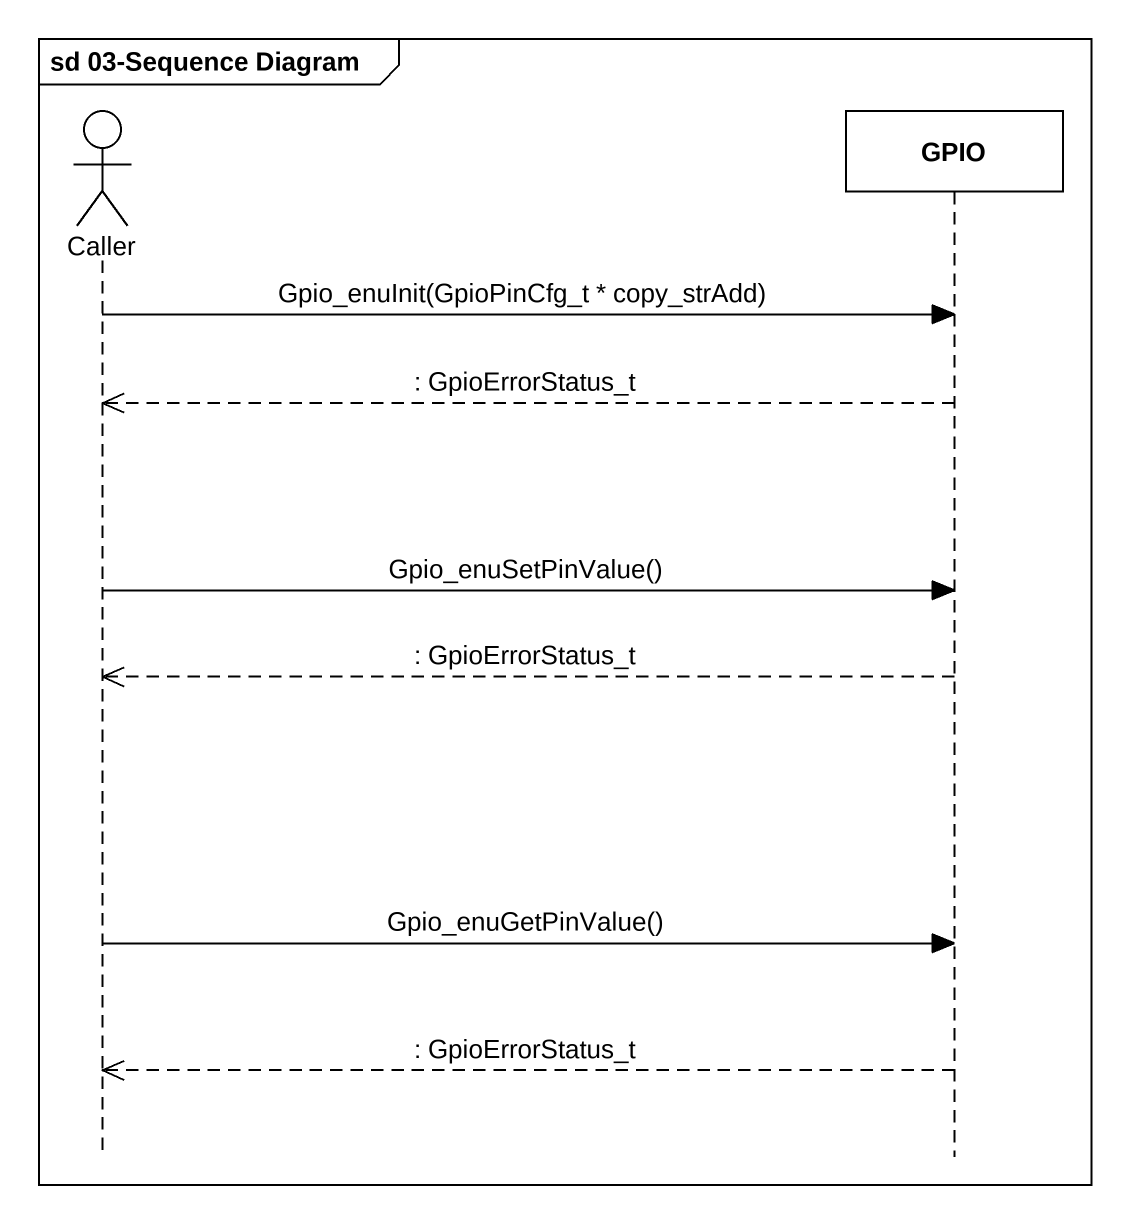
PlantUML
@startuml
mainframe sd 03-Sequence Diagram
hide footbox
actor Caller
participant GPIO

Caller -> GPIO : Gpio_enuInit(GpioPinCfg_t * copy_strAdd)
GPIO -->> Caller : : GpioErrorStatus_t
Caller -> GPIO : Gpio_enuSetPinValue()
GPIO -->> Caller : : GpioErrorStatus_t
Caller -> GPIO : Gpio_enuGetPinValue()
GPIO -->> Caller : : GpioErrorStatus_t
@enduml
